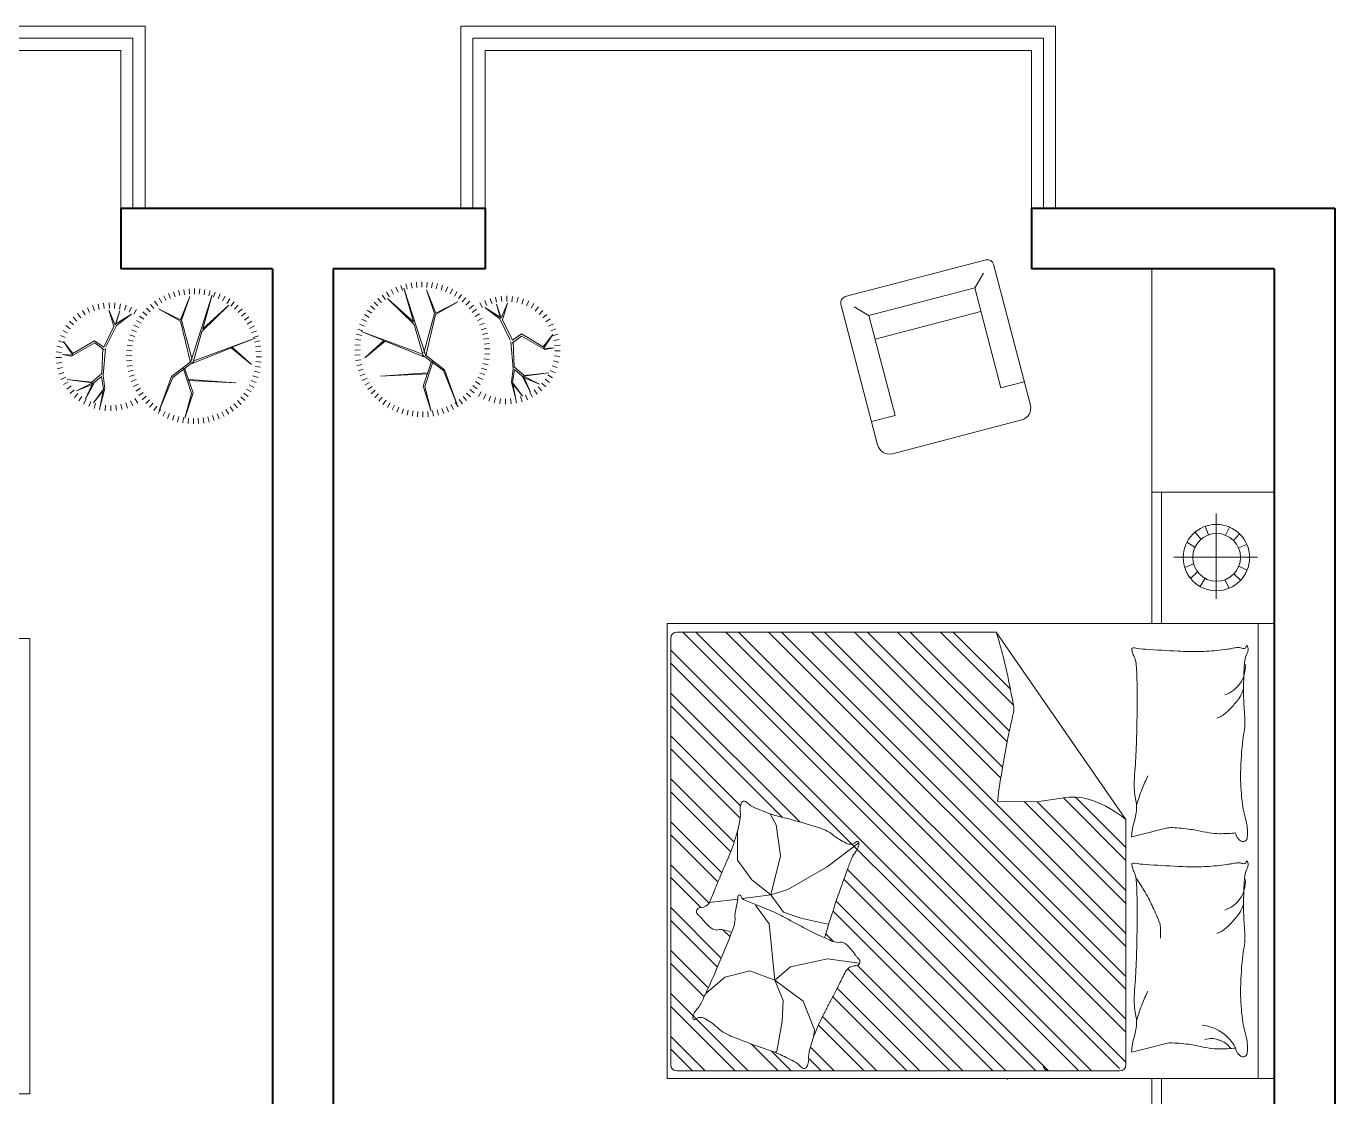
# Model space of a CAD drawing. Header units: millimetres. Extents: x 2835.4 to 2865.6, y 2144.9 to 2157.4.
# Drawn here: x 2860.423 to 2864.735, y 2153.874 to 2157.402 of the extents above; entities that cross this region are included whole.
import ezdxf

# ---------------------------------------------------------------- set-up
doc = ezdxf.new("R2010")
doc.units = ezdxf.units.MM
doc.layers.add('FURNITURE', color=220, linetype='Continuous', lineweight=5)
doc.layers.add('Muro1', color=162, linetype='Continuous', lineweight=40)
doc.styles.add('ATT', font='txt')
doc.styles.get("Standard").update_dxf_attribs({"font": 'arial.ttf'})

# ---------------------------------------------------------------- blocks, each defined once
blk = doc.blocks.new('_C69BGH')
at = {"color": 0, "linetype": 'ByBlock'}
for p, q in [((11.2, 13.8), (-12.8, 13.8)), ((7.2, 9.8), (7.2, 13.8)), ((-13.8, 12.8), (-13.8, -11.2)), ((-9.8, 9.8), (-11.8, 11.8)), ((13.2, -10.2), (13.2, 11.8)), ((-9.8, 9.8), (-9.8, -8.2)), ((7.2, 9.8), (-9.8, 9.8)), ((-5.8, 9.8), (-5.8, -8.2)), ((-9.8, -8.2), (-11.8, -10.2)), ((-9.8, -8.2), (7.2, -8.2)), ((7.2, -12.2), (7.2, -8.2)), ((-12.8, -12.2), (11.2, -12.2))]:
    blk.add_line(p, q, dxfattribs=at)
for centre, radius, start, end in [((-12.8, 12.8), 1, 90, 180), ((11.2, 11.8), 2, 0, 90), ((11.2, -10.2), 2, 270, 0), ((-12.8, -11.2), 1, 180, 270)]:
    blk.add_arc(centre, radius, start, end, dxfattribs=at)
at = {"color": 0, "linetype": 'ByBlock', "style": 'ATT', "flags": 1}
for tag in ['YSIZE', 'XSIZE']:
    blk.add_attdef(tag, (0, 0), '', height=0.5, dxfattribs=at)
blk = doc.blocks.new('apto.')
at = {"layer": 'FURNITURE', "linetype": 'ByBlock'}
for p, q in [((2858.8553, 2157.4022), (2860.8153, 2157.4022)), ((2860.8153, 2156.8022), (2860.8153, 2157.4022)), ((2861.8553, 2157.4022), (2863.8153, 2157.4022)), ((2861.8553, 2156.8022), (2861.8553, 2157.4022)), ((2863.8153, 2156.8022), (2863.8153, 2157.4022)), ((2858.8953, 2157.3622), (2860.7753, 2157.3622)), ((2860.7753, 2156.8022), (2860.7753, 2157.3622)), ((2861.8953, 2157.3622), (2863.7753, 2157.3622)), ((2861.8953, 2156.8022), (2861.8953, 2157.3622)), ((2863.7753, 2156.8022), (2863.7753, 2157.3622)), ((2858.9353, 2157.3222), (2860.7353, 2157.3222)), ((2860.7353, 2156.8022), (2860.7353, 2157.3222)), ((2861.9353, 2157.3222), (2863.7353, 2157.3222)), ((2861.9353, 2156.8022), (2861.9353, 2157.3222)), ((2863.7353, 2156.8022), (2863.7353, 2157.3222)), ((2860.7353, 2156.8022), (2860.7353, 2157.0982)), ((2861.9353, 2156.8022), (2861.9353, 2157.0982)), ((2863.7353, 2156.8022), (2863.7353, 2157.0982)), ((2864.1321, 2155.8662), (2864.1321, 2156.6022)), ((2860.9142, 2156.5101), (2860.9089, 2156.5271)), ((2860.9297, 2156.5144), (2860.9257, 2156.5317)), ((2860.9455, 2156.5174), (2860.9429, 2156.535)), ((2860.9615, 2156.5191), (2860.9603, 2156.5369)), ((2860.9776, 2156.5196), (2860.9778, 2156.5375)), ((2860.9937, 2156.5189), (2860.9952, 2156.5366)), ((2861.0097, 2156.5169), (2861.0126, 2156.5344)), ((2861.0254, 2156.5136), (2861.0297, 2156.5309)), ((2861.6341, 2156.5188), (2861.6259, 2156.5346)), ((2861.6486, 2156.5256), (2861.6417, 2156.542)), ((2861.6637, 2156.5313), (2861.6581, 2156.5482)), ((2861.6678, 2156.5389), (2861.7397, 2156.3159)), ((2861.6995, 2156.4275), (2861.6678, 2156.5389)), ((2861.6791, 2156.5358), (2861.6748, 2156.5531)), ((2861.6949, 2156.539), (2861.692, 2156.5566)), ((2861.7109, 2156.5411), (2861.7093, 2156.5588)), ((2861.7269, 2156.5418), (2861.7268, 2156.5596)), ((2861.7693, 2156.4555), (2861.742, 2156.5339)), ((2861.742, 2156.5339), (2861.7728, 2156.4563)), ((2861.743, 2156.5413), (2861.7443, 2156.5591)), ((2861.759, 2156.5396), (2861.7617, 2156.5572)), ((2861.7748, 2156.5365), (2861.7788, 2156.5539)), ((2861.7903, 2156.5323), (2861.7957, 2156.5493)), ((2861.8055, 2156.5268), (2861.8122, 2156.5434)), ((2861.8201, 2156.5202), (2861.8281, 2156.5362)), ((2861.8343, 2156.5125), (2861.8434, 2156.5277)), ((2860.6643, 2156.4691), (2860.6603, 2156.4865)), ((2860.6808, 2156.4719), (2860.6787, 2156.4896)), ((2860.6976, 2156.4731), (2860.6973, 2156.4909)), ((2860.7143, 2156.4724), (2860.716, 2156.4902)), ((2860.7309, 2156.47), (2860.7344, 2156.4875)), ((2860.8442, 2156.4716), (2860.8327, 2156.4852)), ((2860.8569, 2156.4815), (2860.8465, 2156.496)), ((2860.8703, 2156.4903), (2860.8611, 2156.5056)), ((2860.8844, 2156.4981), (2860.8765, 2156.514)), ((2860.8991, 2156.5047), (2860.8924, 2156.5212)), ((2860.9626, 2156.5117), (2860.9318, 2156.4341)), ((2860.9353, 2156.4333), (2860.9626, 2156.5117)), ((2861.0367, 2156.5167), (2860.9648, 2156.2937)), ((2861.0051, 2156.4054), (2861.0367, 2156.5167)), ((2861.0409, 2156.5091), (2861.0465, 2156.526)), ((2861.0559, 2156.5034), (2861.0629, 2156.5198)), ((2861.0705, 2156.4966), (2861.0787, 2156.5124)), ((2861.0845, 2156.4886), (2861.0939, 2156.5037)), ((2861.0978, 2156.4796), (2861.1084, 2156.4939)), ((2861.5825, 2156.4807), (2861.5698, 2156.4932)), ((2861.5942, 2156.4917), (2861.5826, 2156.5051)), ((2861.6068, 2156.5017), (2861.5962, 2156.5161)), ((2861.6201, 2156.5108), (2861.6107, 2156.5259)), ((2861.6995, 2156.4275), (2861.6136, 2156.5046)), ((2861.6136, 2156.5046), (2861.702, 2156.4188)), ((2861.8454, 2156.4933), (2861.7723, 2156.4518)), ((2861.7728, 2156.4563), (2861.8454, 2156.4933)), ((2861.8477, 2156.5036), (2861.8581, 2156.5181)), ((2861.8604, 2156.4938), (2861.8719, 2156.5074)), ((2861.8723, 2156.483), (2861.8848, 2156.4957)), ((2861.9265, 2156.4748), (2861.9178, 2156.4904)), ((2861.9416, 2156.4823), (2861.9346, 2156.4986)), ((2861.9573, 2156.4881), (2861.9521, 2156.5051)), ((2861.9736, 2156.4922), (2861.9702, 2156.5097)), ((2861.9853, 2156.4434), (2861.9726, 2156.4865)), ((2861.9726, 2156.4865), (2861.9883, 2156.4397)), ((2861.9883, 2156.4397), (2862.0091, 2156.4897)), ((2861.9902, 2156.4946), (2861.9886, 2156.5123)), ((2862.0091, 2156.4897), (2861.9923, 2156.4348)), ((2862.007, 2156.4952), (2862.0073, 2156.5131)), ((2862.0238, 2156.4941), (2862.0259, 2156.5118)), ((2862.0403, 2156.4913), (2862.0442, 2156.5087)), ((2862.0565, 2156.4867), (2862.0622, 2156.5036)), ((2862.072, 2156.4805), (2862.0795, 2156.4967)), ((2862.0869, 2156.4727), (2862.096, 2156.488)), ((2860.5908, 2156.4304), (2860.5787, 2156.4435)), ((2860.6037, 2156.4411), (2860.593, 2156.4554)), ((2860.6177, 2156.4505), (2860.6085, 2156.4658)), ((2860.6325, 2156.4583), (2860.6251, 2156.4745)), ((2860.6481, 2156.4645), (2860.6424, 2156.4814)), ((2860.7163, 2156.4175), (2860.6955, 2156.4675)), ((2860.6955, 2156.4675), (2860.7122, 2156.4126)), ((2860.732, 2156.4643), (2860.7163, 2156.4175)), ((2860.7193, 2156.4212), (2860.732, 2156.4643)), ((2860.7704, 2156.4534), (2860.7193, 2156.4212)), ((2860.721, 2156.4157), (2860.7704, 2156.4534)), ((2860.7472, 2156.4659), (2860.7525, 2156.4829)), ((2860.763, 2156.4601), (2860.77, 2156.4765)), ((2860.778, 2156.4527), (2860.7867, 2156.4682)), ((2860.8112, 2156.4365), (2860.7968, 2156.4471)), ((2860.8212, 2156.449), (2860.8078, 2156.4607)), ((2860.8322, 2156.4608), (2860.8197, 2156.4735)), ((2860.9318, 2156.4341), (2860.8591, 2156.4711)), ((2860.8591, 2156.4711), (2860.9322, 2156.4296)), ((2861.091, 2156.4825), (2861.0026, 2156.3966)), ((2861.0051, 2156.4054), (2861.091, 2156.4825)), ((2861.1103, 2156.4695), (2861.122, 2156.483)), ((2861.1221, 2156.4585), (2861.1348, 2156.471)), ((2861.1329, 2156.4466), (2861.1465, 2156.458)), ((2861.1427, 2156.4339), (2861.1572, 2156.4442)), ((2861.553, 2156.4426), (2861.5377, 2156.4518)), ((2861.5618, 2156.456), (2861.5473, 2156.4664)), ((2861.5717, 2156.4688), (2861.558, 2156.4802)), ((2861.7339, 2156.3255), (2861.7693, 2156.4555)), ((2861.7723, 2156.4518), (2861.7397, 2156.3159)), ((2861.8833, 2156.4712), (2861.8968, 2156.4829)), ((2861.8934, 2156.4587), (2861.9077, 2156.4693)), ((2861.9024, 2156.4454), (2861.9176, 2156.4548)), ((2861.9836, 2156.4379), (2861.9341, 2156.4755)), ((2861.9341, 2156.4755), (2861.9853, 2156.4434)), ((2862.1009, 2156.4633), (2862.1115, 2156.4776)), ((2862.1138, 2156.4526), (2862.1259, 2156.4657)), ((2862.1255, 2156.4406), (2862.1389, 2156.4523)), ((2860.5598, 2156.391), (2860.5442, 2156.3997)), ((2860.5687, 2156.4052), (2860.5542, 2156.4155)), ((2860.5791, 2156.4184), (2860.5657, 2156.4301)), ((2860.7122, 2156.4126), (2860.6793, 2156.3449)), ((2860.686, 2156.3456), (2860.721, 2156.4157)), ((2860.7873, 2156.3946), (2860.7709, 2156.4016)), ((2860.7942, 2156.4092), (2860.7783, 2156.4174)), ((2860.8021, 2156.4232), (2860.787, 2156.4326)), ((2860.9322, 2156.4296), (2860.9648, 2156.2937)), ((2860.9707, 2156.3033), (2860.9353, 2156.4333)), ((2861.1516, 2156.4204), (2861.1668, 2156.4296)), ((2861.1593, 2156.4063), (2861.1753, 2156.4143)), ((2861.1659, 2156.3916), (2861.1825, 2156.3983)), ((2861.5332, 2156.3987), (2861.5162, 2156.4041)), ((2861.5386, 2156.4138), (2861.5221, 2156.4205)), ((2861.5452, 2156.4285), (2861.5293, 2156.4365)), ((2861.73, 2156.3202), (2861.702, 2156.4188)), ((2861.9104, 2156.4314), (2861.9262, 2156.4396)), ((2861.9173, 2156.4168), (2861.9337, 2156.4238)), ((2861.923, 2156.4018), (2861.9399, 2156.4074)), ((2862.0185, 2156.3678), (2861.9836, 2156.4379)), ((2861.9923, 2156.4348), (2862.0253, 2156.3671)), ((2862.1358, 2156.4274), (2862.1504, 2156.4376)), ((2862.1448, 2156.4132), (2862.1604, 2156.4219)), ((2862.1522, 2156.3981), (2862.1686, 2156.4051)), ((2860.5465, 2156.3602), (2860.5295, 2156.3654)), ((2860.5523, 2156.3759), (2860.536, 2156.383)), ((2860.5774, 2156.3236), (2860.5463, 2156.3636)), ((2860.5463, 2156.3636), (2860.5768, 2156.3179)), ((2860.6496, 2156.359), (2860.5725, 2156.3148)), ((2860.649, 2156.3657), (2860.5774, 2156.3236)), ((2860.6793, 2156.3449), (2860.649, 2156.3657)), ((2860.6802, 2156.336), (2860.6496, 2156.359)), ((2860.7771, 2156.3641), (2860.7598, 2156.3684)), ((2860.7816, 2156.3796), (2860.7647, 2156.3852)), ((2860.9746, 2156.298), (2861.0026, 2156.3966)), ((2860.9756, 2156.2993), (2861.1774, 2156.3744)), ((2861.1774, 2156.3744), (2861.1024, 2156.3441)), ((2861.1714, 2156.3765), (2861.1884, 2156.3819)), ((2861.1756, 2156.361), (2861.193, 2156.365)), ((2861.5259, 2156.3674), (2861.5083, 2156.37)), ((2861.5289, 2156.3832), (2861.5116, 2156.3872)), ((2861.729, 2156.3215), (2861.5271, 2156.3966)), ((2861.5271, 2156.3966), (2861.6021, 2156.3663)), ((2861.6021, 2156.3663), (2861.5389, 2156.3095)), ((2861.5389, 2156.3095), (2861.6061, 2156.3647)), ((2861.6061, 2156.3647), (2861.7338, 2156.3131)), ((2861.9274, 2156.3863), (2861.9447, 2156.3906)), ((2861.9307, 2156.3706), (2861.9483, 2156.3735)), ((2861.9327, 2156.3546), (2861.9505, 2156.3561)), ((2862.0276, 2156.2743), (2862.0199, 2156.362)), ((2862.0244, 2156.3581), (2862.0549, 2156.3812)), ((2862.0253, 2156.3671), (2862.0556, 2156.3879)), ((2862.0283, 2156.3634), (2862.0313, 2156.2794)), ((2862.0549, 2156.3812), (2862.132, 2156.337)), ((2862.0556, 2156.3879), (2862.1272, 2156.3458)), ((2862.1272, 2156.3458), (2862.1583, 2156.3858)), ((2862.1583, 2156.3858), (2862.1278, 2156.3401)), ((2862.158, 2156.3823), (2862.175, 2156.3876)), ((2862.1621, 2156.3661), (2862.1796, 2156.3695)), ((2860.54, 2156.3273), (2860.5223, 2156.3289)), ((2860.5424, 2156.3439), (2860.5249, 2156.3474)), ((2860.5768, 2156.3179), (2860.5415, 2156.3201)), ((2860.5415, 2156.3201), (2860.5725, 2156.3148)), ((2860.6763, 2156.3412), (2860.6732, 2156.2572)), ((2860.677, 2156.2522), (2860.6847, 2156.3399)), ((2860.7711, 2156.3163), (2860.7533, 2156.3165)), ((2860.7718, 2156.3324), (2860.7541, 2156.334)), ((2860.7739, 2156.3484), (2860.7563, 2156.3513)), ((2861.0985, 2156.3425), (2860.9708, 2156.2909)), ((2861.1657, 2156.2873), (2861.0985, 2156.3425)), ((2861.1024, 2156.3441), (2861.1657, 2156.2873)), ((2861.1787, 2156.3452), (2861.1963, 2156.3478)), ((2861.1804, 2156.3292), (2861.1982, 2156.3304)), ((2861.1809, 2156.3131), (2861.1987, 2156.313)), ((2861.5236, 2156.3353), (2861.5058, 2156.3351)), ((2861.5241, 2156.3514), (2861.5064, 2156.3526)), ((2861.5244, 2156.3192), (2861.5066, 2156.3177)), ((2861.7983, 2156.2672), (2861.7287, 2156.3192)), ((2861.741, 2156.3169), (2861.8019, 2156.2702)), ((2861.933, 2156.3224), (2861.9508, 2156.3212)), ((2861.9335, 2156.3385), (2861.9513, 2156.3387)), ((2862.1278, 2156.3401), (2862.1631, 2156.3423)), ((2862.1631, 2156.3423), (2862.132, 2156.337)), ((2862.1641, 2156.3159), (2862.1818, 2156.3138)), ((2862.1645, 2156.3495), (2862.1823, 2156.3511)), ((2862.1652, 2156.3327), (2862.183, 2156.3324)), ((2860.5394, 2156.3105), (2860.5216, 2156.3103)), ((2860.5405, 2156.2938), (2860.5228, 2156.2917)), ((2860.5433, 2156.2772), (2860.526, 2156.2733)), ((2860.7716, 2156.3003), (2860.7538, 2156.299)), ((2860.7733, 2156.2843), (2860.7557, 2156.2816)), ((2860.7764, 2156.2685), (2860.759, 2156.2644)), ((2860.9636, 2156.2947), (2860.9026, 2156.248)), ((2860.9063, 2156.245), (2860.9758, 2156.297)), ((2860.9405, 2156.2766), (2860.9681, 2156.1922)), ((2860.9735, 2156.1939), (2860.9452, 2156.2748)), ((2861.1781, 2156.2811), (2861.1957, 2156.2781)), ((2861.1802, 2156.297), (2861.1979, 2156.2955)), ((2861.5264, 2156.3032), (2861.5088, 2156.3003)), ((2861.5297, 2156.2875), (2861.5124, 2156.2832)), ((2861.5342, 2156.272), (2861.5173, 2156.2664)), ((2861.731, 2156.2161), (2861.7593, 2156.297)), ((2861.7641, 2156.2988), (2861.7365, 2156.2144)), ((2861.8019, 2156.2702), (2861.8429, 2156.1576)), ((2861.924, 2156.2751), (2861.941, 2156.2698)), ((2861.9282, 2156.2906), (2861.9456, 2156.2866)), ((2861.9312, 2156.3064), (2861.9488, 2156.3038)), ((2862.0224, 2156.23), (2862.0276, 2156.2743)), ((2862.0325, 2156.2704), (2862.0262, 2156.2279)), ((2862.0313, 2156.2794), (2862.0647, 2156.2513)), ((2862.0644, 2156.2434), (2862.0325, 2156.2704)), ((2862.1567, 2156.2832), (2862.1735, 2156.2775)), ((2862.1612, 2156.2994), (2862.1786, 2156.2955)), ((2860.5479, 2156.2611), (2860.531, 2156.2553)), ((2860.5541, 2156.2455), (2860.5379, 2156.238)), ((2860.5619, 2156.2306), (2860.5466, 2156.2215)), ((2860.6398, 2156.2291), (2860.5586, 2156.2381)), ((2860.5586, 2156.2381), (2860.6423, 2156.2271)), ((2860.6423, 2156.2271), (2860.5895, 2156.2004)), ((2860.6732, 2156.2572), (2860.6398, 2156.2291)), ((2860.6401, 2156.2213), (2860.6721, 2156.2483)), ((2860.6721, 2156.2483), (2860.6783, 2156.2057)), ((2860.6821, 2156.2078), (2860.677, 2156.2522)), ((2860.7806, 2156.2529), (2860.7636, 2156.2476)), ((2860.7861, 2156.2378), (2860.7695, 2156.2311)), ((2860.9026, 2156.248), (2860.8617, 2156.1355)), ((2860.8617, 2156.1355), (2860.9063, 2156.245)), ((2861.1139, 2156.2269), (2860.9571, 2156.2341)), ((2860.9602, 2156.2378), (2861.1139, 2156.2269)), ((2861.1647, 2156.2348), (2861.1811, 2156.2279)), ((2861.1704, 2156.2499), (2861.1873, 2156.2442)), ((2861.1749, 2156.2653), (2861.1922, 2156.261)), ((2861.5399, 2156.257), (2861.5235, 2156.25)), ((2861.5467, 2156.2424), (2861.5309, 2156.2342)), ((2861.5547, 2156.2284), (2861.5396, 2156.219)), ((2861.7444, 2156.26), (2861.5906, 2156.249)), ((2861.5906, 2156.249), (2861.7474, 2156.2563)), ((2861.8429, 2156.1576), (2861.7983, 2156.2672)), ((2861.9041, 2156.2312), (2861.9194, 2156.222)), ((2861.9119, 2156.2453), (2861.9278, 2156.2374)), ((2861.9185, 2156.26), (2861.935, 2156.2533)), ((2862.0372, 2156.1716), (2862.0224, 2156.23)), ((2862.0262, 2156.2279), (2862.0591, 2156.1828)), ((2862.0586, 2156.2462), (2862.0853, 2156.1961)), ((2862.1459, 2156.2603), (2862.0623, 2156.2493)), ((2862.0623, 2156.2493), (2862.1151, 2156.2226)), ((2862.1151, 2156.2226), (2862.0643, 2156.2438)), ((2862.0853, 2156.1961), (2862.0643, 2156.2438)), ((2862.0647, 2156.2513), (2862.1459, 2156.2603)), ((2862.1225, 2156.2259), (2862.1356, 2156.2138)), ((2862.1333, 2156.2388), (2862.1476, 2156.2282)), ((2862.1426, 2156.2528), (2862.1579, 2156.2437)), ((2862.1504, 2156.2676), (2862.1666, 2156.2602)), ((2860.5713, 2156.2167), (2860.557, 2156.206)), ((2860.582, 2156.2038), (2860.5689, 2156.1917)), ((2860.5941, 2156.1921), (2860.5823, 2156.1787)), ((2860.5895, 2156.2004), (2860.6403, 2156.2217)), ((2860.646, 2156.224), (2860.6193, 2156.1739)), ((2860.6193, 2156.1739), (2860.6403, 2156.2217)), ((2860.6783, 2156.2057), (2860.6454, 2156.1607)), ((2860.6454, 2156.1607), (2860.6774, 2156.2021)), ((2860.6674, 2156.1494), (2860.6821, 2156.2078)), ((2860.6774, 2156.2021), (2860.6674, 2156.1494)), ((2860.7927, 2156.2231), (2860.7767, 2156.2152)), ((2860.8004, 2156.209), (2860.7852, 2156.1998)), ((2860.8093, 2156.1956), (2860.7948, 2156.1852)), ((2860.8191, 2156.1829), (2860.8055, 2156.1714)), ((2860.9467, 2156.111), (2860.9735, 2156.1939)), ((2860.9681, 2156.1922), (2860.9467, 2156.111)), ((2861.1408, 2156.193), (2861.1552, 2156.1824)), ((2861.1499, 2156.2063), (2861.165, 2156.1968)), ((2861.1579, 2156.2202), (2861.1737, 2156.212)), ((2861.5637, 2156.2151), (2861.5494, 2156.2045)), ((2861.5738, 2156.2026), (2861.5603, 2156.1909)), ((2861.5848, 2156.1908), (2861.5723, 2156.1781)), ((2861.7579, 2156.1332), (2861.731, 2156.2161)), ((2861.7365, 2156.2144), (2861.7579, 2156.1332)), ((2861.8629, 2156.1821), (2861.8746, 2156.1687)), ((2861.8746, 2156.1931), (2861.8873, 2156.1806)), ((2861.8854, 2156.2051), (2861.8991, 2156.1936)), ((2861.8953, 2156.2178), (2861.9098, 2156.2074)), ((2861.9228, 2156.1971), (2861.9136, 2156.1818)), ((2861.9376, 2156.1893), (2861.9301, 2156.1731)), ((2861.9532, 2156.183), (2861.9475, 2156.1662)), ((2862.0591, 2156.1828), (2862.0272, 2156.2242)), ((2862.0272, 2156.2242), (2862.0372, 2156.1716)), ((2862.0681, 2156.1875), (2862.0751, 2156.1711)), ((2862.0831, 2156.1949), (2862.0918, 2156.1793)), ((2862.0973, 2156.2038), (2862.1076, 2156.1893)), ((2862.1105, 2156.2142), (2862.1223, 2156.2008)), ((2860.6072, 2156.1817), (2860.597, 2156.1671)), ((2860.6214, 2156.1727), (2860.6127, 2156.1572)), ((2860.6365, 2156.1653), (2860.6295, 2156.1489)), ((2860.6523, 2156.1595), (2860.647, 2156.1425)), ((2860.6685, 2156.1554), (2860.6651, 2156.1379)), ((2860.6851, 2156.153), (2860.6835, 2156.1352)), ((2860.7019, 2156.1523), (2860.7022, 2156.1345)), ((2860.7187, 2156.1534), (2860.7208, 2156.1357)), ((2860.7352, 2156.1563), (2860.7392, 2156.1389)), ((2860.7514, 2156.1608), (2860.7571, 2156.144)), ((2860.767, 2156.1671), (2860.7744, 2156.1509)), ((2860.7818, 2156.1749), (2860.7909, 2156.1596)), ((2860.8299, 2156.171), (2860.8172, 2156.1585)), ((2860.8417, 2156.16), (2860.83, 2156.1465)), ((2860.8542, 2156.1499), (2860.8436, 2156.1356)), ((2860.8675, 2156.1408), (2860.8581, 2156.1257)), ((2861.0817, 2156.1391), (2861.0909, 2156.1239)), ((2861.0951, 2156.148), (2861.1055, 2156.1335)), ((2861.1079, 2156.1578), (2861.1193, 2156.1442)), ((2861.1198, 2156.1687), (2861.1323, 2156.156)), ((2861.1308, 2156.1804), (2861.1442, 2156.1687)), ((2861.5967, 2156.18), (2861.5852, 2156.1664)), ((2861.6094, 2156.1702), (2861.5991, 2156.1557)), ((2861.6229, 2156.1613), (2861.6137, 2156.1461)), ((2861.637, 2156.1536), (2861.629, 2156.1376)), ((2861.6516, 2156.147), (2861.645, 2156.1304)), ((2861.6668, 2156.1415), (2861.6614, 2156.1245)), ((2861.7934, 2156.1425), (2861.7991, 2156.1256)), ((2861.8085, 2156.1482), (2861.8154, 2156.1318)), ((2861.823, 2156.1551), (2861.8313, 2156.1392)), ((2861.837, 2156.163), (2861.8465, 2156.1479)), ((2861.8503, 2156.1721), (2861.8609, 2156.1577)), ((2861.9694, 2156.1785), (2861.9654, 2156.1611)), ((2861.9859, 2156.1756), (2861.9838, 2156.1579)), ((2862.0026, 2156.1745), (2862.0024, 2156.1567)), ((2862.0194, 2156.1752), (2862.021, 2156.1574)), ((2862.036, 2156.1776), (2862.0395, 2156.1601)), ((2862.0523, 2156.1817), (2862.0576, 2156.1647)), ((2860.8815, 2156.1329), (2860.8733, 2156.1171)), ((2860.8961, 2156.126), (2860.8891, 2156.1096)), ((2860.9111, 2156.1203), (2860.9055, 2156.1034)), ((2860.9266, 2156.1158), (2860.9223, 2156.0985)), ((2860.9423, 2156.1126), (2860.9394, 2156.095)), ((2860.9583, 2156.1106), (2860.9568, 2156.0928)), ((2860.9744, 2156.1098), (2860.9742, 2156.092)), ((2860.9905, 2156.1103), (2860.9917, 2156.0925)), ((2861.0065, 2156.1121), (2861.0091, 2156.0944)), ((2861.0223, 2156.1151), (2861.0263, 2156.0977)), ((2861.0378, 2156.1193), (2861.0432, 2156.1023)), ((2861.0529, 2156.1248), (2861.0596, 2156.1083)), ((2861.0676, 2156.1314), (2861.0756, 2156.1155)), ((2861.6823, 2156.1373), (2861.6783, 2156.1199)), ((2861.6981, 2156.1342), (2861.6955, 2156.1166)), ((2861.7141, 2156.1325), (2861.7128, 2156.1147)), ((2861.7302, 2156.132), (2861.7303, 2156.1142)), ((2861.7463, 2156.1327), (2861.7478, 2156.115)), ((2861.7622, 2156.1348), (2861.7652, 2156.1172)), ((2861.778, 2156.138), (2861.7823, 2156.1207)), ((2864.5353, 2155.8662), (2864.1321, 2155.8662)), ((2864.1321, 2155.8662), (2864.1321, 2155.4342)), ((2864.1642, 2155.8662), (2864.1642, 2155.4342)), ((2864.5353, 2155.4342), (2864.5353, 2155.8662)), ((2864.344, 2155.5147), (2864.344, 2155.7965)), ((2864.3195, 2155.7262), (2864.3085, 2155.7544)), ((2864.375, 2155.7251), (2864.3886, 2155.7516)), ((2864.2943, 2155.7115), (2864.2747, 2155.7351)), ((2864.4019, 2155.7072), (2864.4217, 2155.7293)), ((2864.2744, 2155.6851), (2864.2478, 2155.7015)), ((2864.4181, 2155.6832), (2864.4457, 2155.6939)), ((2864.48, 2155.653), (2864.2048, 2155.653)), ((2864.2701, 2155.6304), (2864.2408, 2155.618)), ((2864.4188, 2155.6225), (2864.4463, 2155.6101)), ((2864.4245, 2155.653), (2864.4543, 2155.653)), ((2864.2831, 2155.6043), (2864.2599, 2155.5826)), ((2864.3076, 2155.5831), (2864.2921, 2155.5556)), ((2864.3732, 2155.5781), (2864.3876, 2155.5506)), ((2864.4026, 2155.5974), (2864.4248, 2155.5766)), ((2864.344, 2155.542), (2864.344, 2155.5732)), ((2864.5353, 2155.4342), (2862.5353, 2155.4342)), ((2862.5353, 2155.4342), (2862.5353, 2153.9342)), ((2862.5674, 2155.4057), (2863.6193, 2155.4057)), ((2862.5869, 2155.4057), (2864.0255, 2153.9672)), ((2862.6294, 2155.4057), (2864.0467, 2153.9884)), ((2862.7284, 2155.4057), (2864.0467, 2154.0874)), ((2862.7708, 2155.4057), (2864.0467, 2154.1298)), ((2862.8698, 2155.4057), (2864.0467, 2154.2288)), ((2862.9122, 2155.4057), (2864.0467, 2154.2712)), ((2863.0112, 2155.4057), (2864.0467, 2154.3702)), ((2863.0536, 2155.4057), (2864.0467, 2154.4126)), ((2863.1526, 2155.4057), (2863.6345, 2154.9238)), ((2863.1951, 2155.4057), (2863.6404, 2154.9604)), ((2863.2941, 2155.4057), (2863.6556, 2155.0441)), ((2863.3365, 2155.4057), (2863.6629, 2155.0793)), ((2863.4355, 2155.4057), (2863.6766, 2155.1646)), ((2863.4779, 2155.4057), (2863.6662, 2155.2174)), ((2864.0467, 2154.7876), (2863.6193, 2155.4057)), ((2864.1321, 2155.4342), (2864.5353, 2155.4342)), ((2864.4829, 2153.9342), (2864.4829, 2155.4342)), ((2864.5353, 2153.9342), (2864.5353, 2155.4342)), ((2860.4352, 2155.3842), (2858.4352, 2155.3842)), ((2860.4352, 2153.8842), (2860.4352, 2155.3842)), ((2862.5474, 2153.98), (2862.5474, 2155.3857)), ((2862.5474, 2155.3463), (2863.9337, 2153.96)), ((2862.5474, 2155.3038), (2863.8913, 2153.96)), ((2862.5474, 2155.2048), (2862.9722, 2154.78)), ((2862.5474, 2155.1624), (2862.9143, 2154.7955)), ((2862.5474, 2155.0634), (2862.7772, 2154.8336)), ((2862.5474, 2155.021), (2862.7758, 2154.7926)), ((2862.5474, 2154.922), (2862.7563, 2154.7131)), ((2862.5474, 2154.8796), (2862.745, 2154.682)), ((2863.7537, 2154.8465), (2863.6235, 2154.8483)), ((2863.7113, 2154.8471), (2864.0467, 2154.5116)), ((2863.8491, 2154.8602), (2863.7537, 2154.8465)), ((2863.7542, 2154.8466), (2864.0467, 2154.5541)), ((2863.8408, 2154.859), (2864.0467, 2154.6531)), ((2863.8803, 2154.8619), (2864.0467, 2154.6955)), ((2862.895, 2154.7709), (2862.8749, 2154.8069)), ((2862.5474, 2154.7806), (2862.7154, 2154.6126)), ((2862.9088, 2154.6681), (2862.895, 2154.7709)), ((2864.0467, 2154.7876), (2864.0467, 2153.98)), ((2864.0969, 2154.7387), (2864.1795, 2154.7594)), ((2862.5474, 2154.7381), (2862.7027, 2154.5828)), ((2862.7666, 2154.6543), (2862.7666, 2154.7472)), ((2864.0669, 2154.7312), (2864.0969, 2154.7387)), ((2863.1668, 2154.7117), (2863.0629, 2154.6325)), ((2862.5474, 2154.6391), (2862.6732, 2154.5133)), ((2862.814, 2154.5891), (2862.7666, 2154.6543)), ((2862.8772, 2154.5396), (2862.9088, 2154.6681)), ((2863.0629, 2154.6325), (2862.9325, 2154.5574)), ((2862.5474, 2154.5967), (2862.6463, 2154.4979)), ((2862.8772, 2154.5396), (2862.814, 2154.5891)), ((2863.1179, 2154.5919), (2863.7499, 2153.96)), ((2863.1292, 2154.6231), (2863.7923, 2153.96)), ((2862.9325, 2154.5574), (2862.8772, 2154.5396)), ((2862.7684, 2154.526), (2862.6738, 2154.5142)), ((2862.8772, 2154.5396), (2862.7831, 2154.5279)), ((2862.8347, 2154.5044), (2862.7913, 2154.5222)), ((2862.8352, 2154.4941), (2862.8266, 2154.5061)), ((2862.891, 2154.4814), (2862.8347, 2154.5044)), ((2862.8772, 2154.5396), (2862.9187, 2154.4823)), ((2863.0923, 2154.5186), (2863.6509, 2153.96)), ((2862.5474, 2154.4977), (2862.7138, 2154.3313)), ((2862.8713, 2154.4442), (2862.8352, 2154.4941)), ((2862.9187, 2154.4823), (2862.976, 2154.4625)), ((2862.976, 2154.4625), (2863.0649, 2154.4428)), ((2863.0817, 2154.4867), (2863.6084, 2153.96)), ((2862.5474, 2154.4553), (2862.7011, 2154.3016)), ((2862.7191, 2154.4251), (2862.7425, 2154.4017)), ((2862.8902, 2154.2584), (2862.8713, 2154.4442)), ((2863.0581, 2154.4113), (2863.0836, 2154.3859)), ((2862.5474, 2154.3563), (2862.6707, 2154.233)), ((2863.0639, 2154.3289), (2862.9418, 2154.3031)), ((2863.167, 2154.3152), (2863.0639, 2154.3289)), ((2862.5474, 2154.3139), (2862.6574, 2154.2039)), ((2862.8077, 2154.2894), (2862.7252, 2154.2687)), ((2862.8902, 2154.2584), (2862.8077, 2154.2894)), ((2862.9418, 2154.3031), (2862.8902, 2154.2584)), ((2863.1305, 2154.2965), (2863.467, 2153.96)), ((2863.1624, 2154.3071), (2863.5094, 2153.96)), ((2862.7252, 2154.2687), (2862.6626, 2154.2151)), ((2862.8902, 2154.2584), (2862.9831, 2154.1896)), ((2862.8902, 2154.2584), (2862.9177, 2154.1913)), ((2862.5474, 2154.2149), (2862.8023, 2153.96)), ((2863.0813, 2154.2043), (2863.3256, 2153.96)), ((2863.0957, 2154.2323), (2863.368, 2153.96)), ((2862.5474, 2154.1725), (2862.7599, 2153.96)), ((2862.9177, 2154.1913), (2862.9143, 2154.1225)), ((2862.9831, 2154.1896), (2863.0209, 2154.095)), ((2862.9143, 2154.1225), (2862.8971, 2154.0245)), ((2863.0472, 2154.1393), (2863.2266, 2153.96)), ((2862.5474, 2154.0735), (2862.6609, 2153.96)), ((2863.0209, 2154.095), (2863.0174, 2154.0709)), ((2863.0336, 2154.1106), (2863.1842, 2153.96)), ((2862.5474, 2154.031), (2862.6185, 2153.96)), ((2862.8129, 2154.0484), (2862.9013, 2153.96)), ((2863.0073, 2154.0378), (2863.0852, 2153.96)), ((2864.0669, 2154.022), (2864.0969, 2154.0295)), ((2864.0969, 2154.0295), (2864.1795, 2154.0502)), ((2862.8779, 2154.0258), (2862.9438, 2153.96)), ((2862.8971, 2154.0245), (2862.8907, 2154.0212)), ((2863.0017, 2154.0011), (2863.0428, 2153.96)), ((2864.0267, 2153.96), (2862.5674, 2153.96)), ((2862.5353, 2153.9342), (2864.5353, 2153.9342)), ((2863.6566, 2153.9342), (2863.6566, 2153.9311)), ((2864.5353, 2153.9342), (2864.1321, 2153.9342)), ((2864.1321, 2153.9342), (2864.1321, 2153.5022)), ((2864.1642, 2153.9342), (2864.1642, 2153.5022)), ((2864.5353, 2153.5022), (2864.5353, 2153.9342)), ((2858.4352, 2153.8842), (2860.4352, 2153.8842))]:
    blk.add_line(p, q, dxfattribs=at)
for centre, radius in [((2864.345, 2155.6513), 0.1094), ((2864.3458, 2155.6519), 0.0787)]:
    blk.add_circle(centre, radius, dxfattribs=at)
for centre, radius, start, end in [((2862.5674, 2155.3857), 0.02, 90, 180), ((2861.8714, 2154.8467), 1.8351, 15.9352, 17.7364), ((2863.0039, 2155.17), 0.6574, 12.9255, 15.9352), ((2864.0673, 2155.3515), 0.00132, 106.6978, 187.1204), ((2864.1528, 2155.3622), 0.0875, 187.1204, 196.2212), ((2864.0725, 2155.3343), 0.0193, 80.0016, 106.6978), ((2864.1425, 2155.3592), 0.0767, 196.2212, 207.2841), ((2864.034, 2155.3033), 0.0453, 12.869, 27.2841), ((2864.1316, 2155.6696), 0.3212, 260.0016, 266.4951), ((2864.9455, 2168.9591), 13.6356, 266.49514, 266.94504), ((2864.2916, 2156.7062), 1.3652, 266.945, 268.3669), ((2864.272, 2156.02), 0.6787, 268.3669, 273.3687), ((2864.2583, 2156.2539), 0.9131, 273.3687, 277.6809), ((2864.3538, 2155.5456), 0.1983, 277.6809, 282.1095), ((2864.447, 2155.1111), 0.246, 98.1335, 102.1095), ((2864.4169, 2155.3222), 0.0328, 68.579, 98.1335), ((2864.4345, 2155.3673), 0.0156, 248.579, 291.9904), ((2864.4922, 2155.3065), 0.0539, 149.3487, 174.7408), ((2864.4388, 2155.3568), 0.00428, 291.9904, 11.8931), ((2864.4452, 2155.3581), 0.00232, 70.436, 191.8931), ((2864.421, 2155.3488), 0.0289, 329.3487, 4.3025), ((2864.4448, 2155.3571), 0.00342, 21.7883, 70.436), ((2864.4247, 2155.349), 0.0251, 4.3025, 21.7883), ((2859.6831, 2154.4079), 4.0646, 10.7276, 12.9255), ((2863.936, 2155.2809), 0.1459, 3.574, 12.869), ((2862.9198, 2155.2174), 1.164, 0.2865, 3.574), ((2865.2558, 2155.2362), 0.8208, 174.7408, 178.0921), ((2864.3414, 2155.2929), 0.0992, 344.0648, 4.2159), ((2864.3414, 2155.2929), 0.0992, 306.1766, 323.9136), ((2864.3414, 2155.2929), 0.0992, 323.9136, 344.0648), ((2865.9289, 2155.2138), 1.4943, 178.0921, 180.5757), ((2858.3654, 2155.1946), 5.7185, 359.0296, 0.2865), ((2864.3414, 2155.2929), 0.0992, 288.4397, 306.1766), ((2864.3558, 2155.2296), 0.0768, 321.6114, 332.7604), ((2864.216, 2155.3016), 0.234, 332.7604, 339.1397), ((2865.3079, 2155.2076), 0.8732, 180.5757, 184.8018), ((2863.6195, 2155.1536), 0.0581, 352.2696, 10.7276), ((2864.2291, 2155.3099), 0.2252, 309.0349, 316.1885), ((2864.109, 2155.4251), 0.3916, 316.1885, 321.6114), ((2866.1231, 2154.5536), 2.5158, 166.8096, 168.3259), ((2863.4847, 2155.1719), 0.1942, 346.8096, 352.2696), ((2864.2683, 2155.3061), 0.2002, 293.0028, 298.3168), ((2864.3399, 2155.1733), 0.0493, 298.3168, 309.0349), ((2864.1491, 2155.1102), 0.2897, 357.4614, 4.8018), ((2866.1938, 2154.539), 2.588, 168.3259, 170.505), ((2860.7214, 2155.1547), 3.3622, 357.3904, 359.0296), ((2864.9572, 2154.9836), 0.5293, 169.8101, 173.9133), ((2864.2863, 2155.1042), 0.1524, 349.8101, 357.4614), ((2865.4739, 2154.9285), 1.049, 173.9133, 180), ((2862.8649, 2155.057), 1.2165, 355.3824, 357.3904), ((2867.3696, 2154.3423), 3.7801, 170.505, 172.308), ((2865.4776, 2154.846), 1.4048, 175.3824, 177.2509), ((2864.7872, 2154.6164), 0.7387, 154.6889, 156.5156), ((2864.3042, 2154.9023), 0.2301, 177.2509, 191.5586), ((2864.7872, 2154.6164), 0.7387, 158.3423, 160.572), ((2864.7872, 2154.6164), 0.7387, 156.5156, 158.3423), ((2865.1076, 2154.9285), 0.6827, 180, 187.5469), ((2862.7866, 2154.8424), 0.0058, 95.3572, 152.7041), ((2862.7876, 2154.8315), 0.0168, 44.9045, 95.3572), ((2863.8746, 2154.6819), 0.1801, 69.8512, 98.1356), ((2863.8074, 2154.4988), 0.3751, 50.3555, 69.8512), ((2863.9359, 2154.827), 0.1459, 353.5659, 11.5586), ((2864.7872, 2154.6164), 0.7387, 160.572, 162.8018), ((2862.8355, 2154.8203), 0.0599, 171.3557, 187.784), ((2862.7138, 2154.8037), 0.063, 351.7707, 7.784), ((2862.8267, 2154.8217), 0.0509, 152.7041, 171.3557), ((2862.853, 2154.8966), 0.0755, 224.9045, 248.0627), ((2863.8192, 2157.2957), 2.6619, 248.0627, 249.2227), ((2862.9387, 2154.975), 0.1798, 249.2227, 253.6878), ((2863.0414, 2155.3259), 0.5454, 253.6878, 256.159), ((2863.9619, 2154.8241), 0.1197, 342.6136, 353.5659), ((2864.671, 2154.8706), 0.2422, 187.5469, 195.744), ((2864.1445, 2154.7222), 0.3048, 8.4372, 15.744), ((2862.3506, 2154.8562), 0.43, 343.6473, 351.7707), ((2862.5167, 2153.1961), 1.6481, 74.7375, 76.159), ((2862.4232, 2152.8537), 2.003, 72.1604, 74.7375), ((2862.9767, 2154.5733), 0.1965, 63.9265, 72.1604), ((2864.2953, 2154.7197), 0.2297, 162.6136, 170.5159), ((2864.1959, 2154.6937), 0.0677, 87.3351, 104.0452), ((2864.1685, 2154.1033), 0.6588, 81.9949, 87.3351), ((2864.2866, 2154.7433), 0.1611, 0, 8.4372), ((2862.1648, 2154.9107), 0.6236, 336.9038, 343.6473), ((2863.0274, 2154.6771), 0.081, 50.2995, 63.9265), ((2863.2031, 2154.8887), 0.194, 230.2995, 239.0944), ((2863.2842, 2155.0243), 0.352, 239.0944, 243.1821), ((2863.162, 2154.7096), 0.0063, 76.7192, 143.4208), ((2863.1624, 2154.7114), 0.00443, 3.9484, 76.7192), ((2864.3358, 2154.7129), 0.2708, 170.5159, 175.9171), ((2864.0667, 2154.7321), 0.000917, 175.9171, 284.0449), ((2864.216, 2154.4416), 0.3171, 77.8016, 81.9949), ((2864.4694, 2155.6137), 0.882, 257.8016, 260.3156), ((2864.3554, 2154.9453), 0.204, 260.3156, 270), ((2864.3554, 2155.2331), 0.4918, 270, 276.2324), ((2864.4425, 2154.747), 0.0342, 184.4002, 243.4195), ((2864.4331, 2154.7282), 0.0131, 243.4195, 348.7276), ((2864.3573, 2154.7433), 0.0904, 348.7276, 0), ((2863.1432, 2154.7452), 0.0393, 243.1821, 255.4291), ((2863.1371, 2154.7219), 0.0153, 255.4291, 272.7286), ((2863.1342, 2154.7837), 0.0771, 272.7286, 280.4074), ((2863.2173, 2154.631), 0.0792, 141.4146, 157.2931), ((2863.1456, 2154.7218), 0.0142, 280.4074, 323.4208), ((2863.1083, 2154.7179), 0.0601, 321.4146, 339.6548), ((2863.1317, 2154.7093), 0.0352, 339.6548, 3.9484), ((2868.3219, 2152.2043), 6.1019, 156.54767, 156.89602), ((2857.3681, 2156.9564), 5.8383, 336.54767, 336.9038), ((2863.9164, 2154.3385), 0.8371, 157.2931, 159.8713), ((2864.0673, 2154.6423), 0.00132, 106.6978, 187.1204), ((2864.1528, 2154.653), 0.0875, 187.1204, 196.2212), ((2864.0725, 2154.625), 0.0193, 80.0016, 106.6978), ((2864.1316, 2154.9604), 0.3212, 260.0016, 266.4951), ((2864.9455, 2168.2499), 13.6356, 266.49514, 266.94504), ((2864.2916, 2155.997), 1.3652, 266.945, 268.3669), ((2864.272, 2155.3107), 0.6787, 268.3669, 273.3687), ((2864.2583, 2155.5447), 0.9131, 273.3687, 277.6809), ((2864.3538, 2154.8364), 0.1983, 277.6809, 282.1095), ((2864.447, 2154.4019), 0.246, 98.1335, 102.1095), ((2864.4169, 2154.613), 0.0328, 68.579, 98.1335), ((2864.4345, 2154.658), 0.0156, 248.579, 291.9904), ((2864.4388, 2154.6475), 0.00428, 291.9904, 11.8931), ((2864.4452, 2154.6489), 0.00232, 70.436, 191.8931), ((2864.421, 2154.6395), 0.0289, 329.3487, 4.3025), ((2864.4448, 2154.6478), 0.00342, 21.7883, 70.436), ((2864.4247, 2154.6398), 0.0251, 4.3025, 21.7883), ((2864.564, 2153.8075), 2.0162, 156.896, 157.9812), ((2867.9135, 2152.8735), 5.0942, 159.8713, 160.9164), ((2864.1425, 2154.65), 0.0767, 196.2212, 207.2841), ((2864.034, 2154.594), 0.0453, 12.869, 27.2841), ((2863.936, 2154.5716), 0.1459, 3.574, 12.869), ((2863.4893, 2154.1682), 0.7286, 32.135, 35.8263), ((2865.2558, 2154.527), 0.8208, 174.7408, 178.0921), ((2864.3414, 2154.5837), 0.0992, 344.0648, 4.2159), ((2864.4922, 2154.5973), 0.0539, 149.3487, 174.7408), ((2859.8235, 2155.7246), 3.0972, 337.1056, 337.9812), ((2862.9198, 2154.5082), 1.164, 0.2865, 3.574), ((2863.8415, 2154.3895), 0.3126, 26.4985, 32.135), ((2864.3414, 2154.5837), 0.0992, 323.9136, 344.0648), ((2865.9289, 2154.5046), 1.4943, 178.0921, 180.5757), ((2862.6437, 2154.5336), 0.0359, 271.1504, 337.1056), ((2862.9371, 2154.4568), 0.1794, 165.1193, 172.3216), ((2862.5748, 2154.5531), 0.1955, 345.1193, 352.0178), ((2862.7347, 2154.5306), 0.034, 352.0178, 4.2593), ((2862.7778, 2154.5339), 0.0092, 160.6201, 184.2593), ((2862.7735, 2154.5354), 0.00467, 17.1867, 160.6201), ((2862.8, 2154.5435), 0.0231, 197.1867, 247.7645), ((2866.0714, 2153.5108), 3.145, 160.9164, 163.3915), ((2858.3654, 2154.4854), 5.7185, 359.0296, 0.2865), ((2862.8395, 2153.89), 1.4323, 24.3265, 26.4985), ((2864.3414, 2154.5837), 0.0992, 288.4397, 306.1766), ((2864.3414, 2154.5837), 0.0992, 306.1766, 323.9136), ((2864.216, 2154.5923), 0.234, 332.7604, 339.1397), ((2862.6446, 2154.4851), 0.0127, 91.1504, 223.2095), ((2862.6861, 2154.5241), 0.0697, 223.2095, 228.5233), ((2862.6101, 2154.438), 0.0452, 41.9246, 48.5233), ((2862.3591, 2154.2126), 0.3825, 40.6122, 41.9246), ((2863.1509, 2154.8915), 0.6605, 220.6122, 221.611), ((2862.6928, 2154.4604), 0.0663, 351.8784, 4.5118), ((2862.8299, 2154.4713), 0.0712, 172.3216, 184.5118), ((2862.8099, 2154.283), 0.2143, 60.064, 67.7645), ((2863.698, 2155.8252), 1.5652, 240.064, 242.9116), ((2863.683, 2154.2713), 0.5066, 20.6743, 24.3265), ((2864.109, 2154.7159), 0.3916, 316.1885, 321.6114), ((2864.3558, 2154.5204), 0.0768, 321.6114, 332.7604), ((2865.3079, 2154.4983), 0.8732, 180.5757, 184.8018), ((2862.8197, 2154.5974), 0.2176, 221.611, 227.9183), ((2862.7258, 2154.4934), 0.0774, 227.9183, 238.5023), ((2862.6971, 2154.4466), 0.0226, 238.5023, 282.4451), ((2859.8158, 2155.553), 3.145, 336.5205, 338.9957), ((2862.7119, 2154.3798), 0.0458, 71.9797, 102.4451), ((2862.415, 2153.4673), 1.0054, 70.6552, 71.9797), ((2862.643, 2154.4675), 0.1166, 338.9957, 351.8784), ((2863.7534, 2155.9334), 1.6868, 242.9116, 244.9471), ((2864.1028, 2154.4297), 0.058, 4.0828, 20.6743), ((2863.8892, 2154.4144), 0.2721, 356.4448, 4.0828), ((2864.2683, 2154.5969), 0.2002, 293.0028, 298.3168), ((2864.3399, 2154.464), 0.0493, 298.3168, 309.0349), ((2864.2291, 2154.6007), 0.2252, 309.0349, 316.1885), ((2864.1491, 2154.401), 0.2897, 357.4614, 4.8018), ((2863.4648, 2155.3161), 1.0054, 244.9471, 247.5838), ((2863.1693, 2154.3764), 0.1166, 163.3915, 169.2634), ((2863.0989, 2154.429), 0.0458, 247.5838, 278.0492), ((2863.1085, 2154.3613), 0.0226, 54.1064, 98.0492), ((2863.0763, 2154.3169), 0.0774, 43.5224, 54.1064), ((2860.7214, 2154.4455), 3.3622, 357.3904, 359.0296), ((2864.2863, 2154.3949), 0.1524, 349.8101, 357.4614), ((2862.9747, 2154.2203), 0.2176, 37.2151, 43.5224), ((2862.622, 2153.9525), 0.6605, 36.2163, 37.2151), ((2863.4635, 2154.5687), 0.3825, 216.2163, 217.5287), ((2863.196, 2154.3633), 0.0452, 217.5287, 224.1274), ((2863.1135, 2154.2833), 0.0697, 38.8136, 44.1274), ((2865.4739, 2154.2192), 1.049, 173.9133, 180), ((2864.9572, 2154.2743), 0.5293, 169.8101, 173.9133), ((2858.028, 2156.3297), 5.0942, 335.4754, 336.5205), ((2865.8757, 2152.8668), 3.0972, 152.7098, 153.5853), ((2863.1551, 2154.2704), 0.0359, 86.7545, 152.7098), ((2863.1579, 2154.319), 0.0127, 266.7545, 38.8136), ((2862.8649, 2154.3478), 1.2165, 355.3824, 357.3904), ((2861.2961, 2155.1416), 2.0162, 332.5001, 333.5853), ((2865.4776, 2154.1368), 1.4048, 175.3824, 177.2509), ((2861.9011, 2154.5626), 0.8371, 332.8972, 335.4754), ((2857.6721, 2157.0281), 6.1019, 332.15178, 332.50014), ((2864.3042, 2154.1931), 0.2301, 177.2509, 191.5586), ((2864.7872, 2153.9071), 0.7387, 156.5156, 158.3423), ((2864.7872, 2153.9071), 0.7387, 154.6889, 156.5156), ((2865.1076, 2154.2192), 0.6827, 180, 187.5469), ((2862.6777, 2154.1223), 0.0601, 137.0187, 155.2589), ((2862.5757, 2154.2173), 0.0792, 317.0187, 332.8972), ((2868.2295, 2151.4505), 5.8383, 152.15178, 152.50792), ((2864.7872, 2153.9071), 0.7387, 158.3423, 160.572), ((2862.6551, 2154.1327), 0.0352, 155.2589, 179.5525), ((2862.6243, 2154.133), 0.00443, 179.5525, 252.3233), ((2862.6248, 2154.1347), 0.0063, 252.3233, 319.0249), ((2862.6403, 2154.1213), 0.0142, 96.0115, 139.0249), ((2862.6469, 2154.0587), 0.0771, 88.3327, 96.0115), ((2862.6487, 2154.1205), 0.0153, 71.0332, 88.3327), ((2862.6408, 2154.0978), 0.0393, 58.7862, 71.0332), ((2862.4788, 2153.8304), 0.352, 54.6985, 58.7862), ((2862.5701, 2153.9594), 0.194, 45.9036, 54.6985), ((2863.6037, 2153.8577), 0.6236, 152.5079, 159.2514), ((2863.9359, 2154.1178), 0.1459, 353.5659, 11.5586), ((2864.7872, 2153.9071), 0.7387, 160.572, 162.8018), ((2864.671, 2154.1614), 0.2422, 187.5469, 195.744), ((2862.7615, 2154.1568), 0.081, 225.9036, 239.5306), ((2862.82, 2154.2564), 0.1965, 239.5306, 247.7645), ((2863.5037, 2155.9286), 2.003, 247.7645, 250.3416), ((2863.4226, 2153.9264), 0.43, 159.2514, 167.3748), ((2864.2953, 2154.0104), 0.2297, 162.6136, 170.5159), ((2863.9619, 2154.1148), 0.1197, 342.6136, 353.5659), ((2864.284, 2153.971), 0.1399, 73.485, 84.3689), ((2864.284, 2153.971), 0.1399, 62.6012, 73.485), ((2864.284, 2153.971), 0.1399, 44.9024, 62.6012), ((2864.284, 2153.971), 0.1399, 27.2036, 44.9024), ((2864.1445, 2154.0129), 0.3048, 8.4372, 15.744), ((2863.3843, 2155.5943), 1.6481, 250.3416, 251.7631), ((2862.6978, 2153.511), 0.5454, 69.2919, 71.7631), ((2864.3358, 2154.0037), 0.2708, 170.5159, 175.9171), ((2864.1959, 2153.9845), 0.0677, 87.3351, 104.0452), ((2864.1685, 2153.394), 0.6588, 81.9949, 87.3351), ((2864.216, 2153.7324), 0.3171, 77.8016, 81.9949), ((2864.4694, 2154.9044), 0.882, 257.8016, 260.3156), ((2864.3303, 2153.9748), 0.0915, 90, 104.6851), ((2864.3554, 2154.2361), 0.204, 260.3156, 270), ((2864.3303, 2154.0101), 0.0562, 71.2201, 90), ((2864.2822, 2153.8687), 0.2056, 68.1851, 71.2201), ((2864.3554, 2154.5239), 0.4918, 270, 276.2324), ((2864.3025, 2153.9193), 0.1511, 64.6449, 68.1851), ((2864.3446, 2154.0082), 0.0526, 48.5571, 64.6449), ((2864.32, 2153.9803), 0.0899, 36.2641, 48.5571), ((2864.4425, 2154.0378), 0.0342, 184.4002, 243.4195), ((2864.2866, 2154.034), 0.1611, 0, 8.4372), ((2864.3573, 2154.034), 0.0904, 348.7276, 0), ((2862.8271, 2153.853), 0.1798, 64.8268, 69.2919), ((2861.7713, 2151.6066), 2.6619, 63.6668, 64.8268), ((2862.9186, 2153.9246), 0.0755, 40.5086, 63.6668), ((2862.9506, 2153.9973), 0.0509, 328.3083, 346.9598), ((2862.9418, 2153.9993), 0.0599, 346.9598, 3.3881), ((2863.0645, 2154.0066), 0.063, 167.3748, 183.3881), ((2864.0667, 2154.0229), 0.000917, 175.9171, 284.0449), ((2864.4331, 2154.0189), 0.0131, 243.4195, 348.7276), ((2862.5674, 2153.98), 0.02, 180, 270), ((2862.9888, 2153.9845), 0.0168, 220.5086, 270.9614), ((2862.9889, 2153.9736), 0.0058, 270.9614, 328.3083), ((2863.7941, 2153.98), 0.02, 180, 270), ((2864.0267, 2153.98), 0.02, 270, 0)]:
    blk.add_arc(centre, radius, start, end, dxfattribs=at)
at = {"layer": 'Muro1'}
for points in [[(2860.7353, 2156.8022), (2861.9353, 2156.8022)], [(2860.7353, 2156.8022), (2860.7353, 2156.6022)], [(2861.9353, 2156.8022), (2861.9353, 2156.6022)], [(2863.7353, 2156.8022), (2864.7353, 2156.8022)], [(2863.7353, 2156.8022), (2863.7353, 2156.6022)], [(2864.7353, 2156.8022), (2864.7353, 2151.5022)], [(2861.2353, 2156.6022), (2860.7353, 2156.6022)], [(2861.2353, 2156.6022), (2861.2353, 2152.9022)], [(2861.9353, 2156.6022), (2861.4353, 2156.6022)], [(2861.4353, 2156.6022), (2861.4353, 2152.9022)], [(2864.5353, 2156.6022), (2863.7353, 2156.6022)], [(2864.5353, 2156.6022), (2864.5353, 2152.9022)]]:
    blk.add_lwpolyline(points, dxfattribs=at)
at = {"layer": 'FURNITURE', "linetype": 'ByBlock', "extrusion": (0, 0, -1), "xscale": 0.02, "yscale": 0.02, "zscale": -0.02, "rotation": 255.3871415350537}
blk.add_blockref('_C69BGH', (-2863.4395, 2156.3085), dxfattribs=at)
at = {"layer": 'FURNITURE', "linetype": 'ByBlock', "text_generation_flag": 4, "width": 0.8, "flags": 1}
for tag, p in [('YSIZE', (2837.7162, 2156.5716)), ('XSIZE', (2837.7162, 2156.5716)), ('YSIZE', (2845.8353, 2156.6022)), ('XSIZE', (2845.8353, 2156.6022)), ('YSIZE', (2855.2353, 2156.6022)), ('XSIZE', (2855.2353, 2156.6022)), ('YSIZE', (2863.3543, 2156.5716)), ('XSIZE', (2863.3543, 2156.5716)), ('YSIZE', (2839.3296, 2156.3169)), ('XSIZE', (2839.3296, 2156.3169)), ('YSIZE', (2845.4167, 2156.3198)), ('XSIZE', (2845.4167, 2156.3198)), ('YSIZE', (2855.6538, 2156.3198)), ('XSIZE', (2855.6538, 2156.3198)), ('YSIZE', (2861.741, 2156.3169)), ('XSIZE', (2861.741, 2156.3169)), ('YSIZE', (2840.1069, 2156.2947)), ('XSIZE', (2840.1069, 2156.2947)), ('YSIZE', (2860.9636, 2156.2947)), ('XSIZE', (2860.9636, 2156.2947)), ('YSIZE', (2842.5375, 2156.2364)), ('XSIZE', (2842.5375, 2156.2364)), ('YSIZE', (2858.533, 2156.2364)), ('XSIZE', (2858.533, 2156.2364)), ('YSIZE', (2841.6987, 2156.0246)), ('XSIZE', (2841.6987, 2156.0246)), ('YSIZE', (2859.3718, 2156.0246)), ('XSIZE', (2859.3718, 2156.0246)), ('YSIZE', (2836.7281, 2155.653)), ('XSIZE', (2836.7281, 2155.653)), ('YSIZE', (2864.3424, 2155.653)), ('XSIZE', (2864.3424, 2155.653)), ('YSIZE', (2842.4424, 2155.5973)), ('XSIZE', (2842.4424, 2155.5973)), ('YSIZE', (2845.885, 2155.5825)), ('XSIZE', (2845.885, 2155.5825)), ('YSIZE', (2855.1855, 2155.5825)), ('XSIZE', (2855.1855, 2155.5825)), ('YSIZE', (2858.6281, 2155.5973)), ('XSIZE', (2858.6281, 2155.5973)), ('YSIZE', (2844.4096, 2155.2682)), ('XSIZE', (2844.4096, 2155.2682)), ('YSIZE', (2856.6609, 2155.2682)), ('XSIZE', (2856.6609, 2155.2682)), ('YSIZE', (2849.6054, 2154.9378)), ('XSIZE', (2849.6054, 2154.9378)), ('YSIZE', (2851.4651, 2154.9378)), ('XSIZE', (2851.4651, 2154.9378)), ('YSIZE', (2836.5353, 2154.6842)), ('XSIZE', (2836.5353, 2154.6842)), ('YSIZE', (2848.0353, 2154.6843)), ('XSIZE', (2848.0353, 2154.6843)), ('YSIZE', (2853.0353, 2154.6843)), ('XSIZE', (2853.0353, 2154.6843)), ('YSIZE', (2864.5353, 2154.6842)), ('XSIZE', (2864.5353, 2154.6842)), ('YSIZE', (2842.6353, 2154.6342)), ('XSIZE', (2842.6353, 2154.6342)), ('YSIZE', (2858.4352, 2154.6342)), ('XSIZE', (2858.4352, 2154.6342)), ('YSIZE', (2850.4353, 2154.4022)), ('XSIZE', (2850.4353, 2154.4022)), ('YSIZE', (2850.4353, 2154.4022)), ('XSIZE', (2850.4353, 2154.4022)), ('YSIZE', (2850.6353, 2154.4022)), ('XSIZE', (2850.6353, 2154.4022)), ('YSIZE', (2850.6353, 2154.4022)), ('XSIZE', (2850.6353, 2154.4022)), ('YSIZE', (2836.7281, 2153.721)), ('XSIZE', (2836.7281, 2153.721)), ('YSIZE', (2864.3424, 2153.721)), ('XSIZE', (2864.3424, 2153.721)), ('YSIZE', (2842.4424, 2153.6653)), ('XSIZE', (2842.4424, 2153.6653)), ('YSIZE', (2858.6281, 2153.6653)), ('XSIZE', (2858.6281, 2153.6653)), ('YSIZE', (2847.1232, 2153.5022)), ('XSIZE', (2847.1232, 2153.5022)), ('YSIZE', (2853.9473, 2153.5022)), ('XSIZE', (2853.9473, 2153.5022)), ('YSIZE', (2846.4824, 2153.2754)), ('XSIZE', (2846.4824, 2153.2754)), ('YSIZE', (2854.5881, 2153.2754)), ('XSIZE', (2854.5881, 2153.2754)), ('YSIZE', (2841.7353, 2152.9022)), ('XSIZE', (2841.7353, 2152.9022)), ('YSIZE', (2859.3353, 2152.9022)), ('XSIZE', (2859.3353, 2152.9022)), ('YSIZE', (2847.7167, 2152.2863)), ('XSIZE', (2847.7167, 2152.2863)), ('YSIZE', (2853.3538, 2152.2863)), ('XSIZE', (2853.3538, 2152.2863)), ('YSIZE', (2836.3853, 2151.5022)), ('XSIZE', (2836.3853, 2151.5022)), ('YSIZE', (2864.6853, 2151.5022)), ('XSIZE', (2864.6853, 2151.5022)), ('YSIZE', (2835.6353, 2150.2648)), ('XSIZE', (2835.6353, 2150.2648)), ('YSIZE', (2865.4353, 2150.2648)), ('XSIZE', (2865.4353, 2150.2648)), ('YSIZE', (2837.4459, 2150.0357)), ('XSIZE', (2837.4459, 2150.0357)), ('YSIZE', (2848.8284, 2150.032)), ('XSIZE', (2848.8284, 2150.032)), ('YSIZE', (2852.2421, 2150.032)), ('XSIZE', (2852.2421, 2150.032)), ('YSIZE', (2863.6246, 2150.0357)), ('XSIZE', (2863.6246, 2150.0357)), ('YSIZE', (2846.9144, 2149.8678)), ('XSIZE', (2846.9144, 2149.8678)), ('YSIZE', (2854.1561, 2149.8678)), ('XSIZE', (2854.1561, 2149.8678)), ('YSIZE', (2845.3455, 2149.5918)), ('XSIZE', (2845.3455, 2149.5918)), ('YSIZE', (2855.725, 2149.5918)), ('XSIZE', (2855.725, 2149.5918)), ('YSIZE', (2840.9424, 2149.5653)), ('XSIZE', (2840.9424, 2149.5653)), ('YSIZE', (2860.1281, 2149.5653)), ('XSIZE', (2860.1281, 2149.5653)), ('YSIZE', (2838.1777, 2149.472)), ('XSIZE', (2838.1777, 2149.472)), ('YSIZE', (2862.8928, 2149.472)), ('XSIZE', (2862.8928, 2149.472)), ('YSIZE', (2848.7997, 2148.8858)), ('XSIZE', (2848.7997, 2148.8858)), ('YSIZE', (2852.2708, 2148.8858)), ('XSIZE', (2852.2708, 2148.8858)), ('YSIZE', (2841.1353, 2148.6022)), ('XSIZE', (2841.1353, 2148.6022)), ('YSIZE', (2859.9353, 2148.6022)), ('XSIZE', (2859.9353, 2148.6022)), ('YSIZE', (2845.4877, 2148.1759)), ('XSIZE', (2845.4877, 2148.1759)), ('YSIZE', (2855.5828, 2148.1759)), ('XSIZE', (2855.5828, 2148.1759)), ('YSIZE', (2836.062, 2147.8073)), ('XSIZE', (2836.062, 2147.8073)), ('YSIZE', (2865.0085, 2147.8073)), ('XSIZE', (2865.0085, 2147.8073)), ('YSIZE', (2841.3353, 2147.7303)), ('XSIZE', (2841.3353, 2147.7303)), ('YSIZE', (2841.3353, 2147.6933)), ('XSIZE', (2841.3353, 2147.6933)), ('YSIZE', (2845.6353, 2147.6933)), ('XSIZE', (2845.6353, 2147.6933)), ('YSIZE', (2855.4353, 2147.6933)), ('XSIZE', (2855.4353, 2147.6933)), ('YSIZE', (2859.7353, 2147.7303)), ('XSIZE', (2859.7353, 2147.7303)), ('YSIZE', (2859.7353, 2147.6933)), ('XSIZE', (2859.7353, 2147.6933)), ('YSIZE', (2836.0759, 2147.6637)), ('XSIZE', (2836.0759, 2147.6637)), ('YSIZE', (2864.9946, 2147.6637)), ('XSIZE', (2864.9946, 2147.6637)), ('YSIZE', (2840.9424, 2147.6333)), ('XSIZE', (2840.9424, 2147.6333)), ('YSIZE', (2842.8444, 2147.6298)), ('XSIZE', (2842.8444, 2147.6298)), ('YSIZE', (2858.2261, 2147.6298)), ('XSIZE', (2858.2261, 2147.6298)), ('YSIZE', (2860.1281, 2147.6333)), ('XSIZE', (2860.1281, 2147.6333))]:
    blk.add_attdef(tag, p, '', height=0.000056, rotation=180, dxfattribs=at)

msp = doc.modelspace()

# ---------------------------------------------------------------- block references
msp.add_blockref('apto.', (0, 0))

doc.saveas('drawing.dxf')
